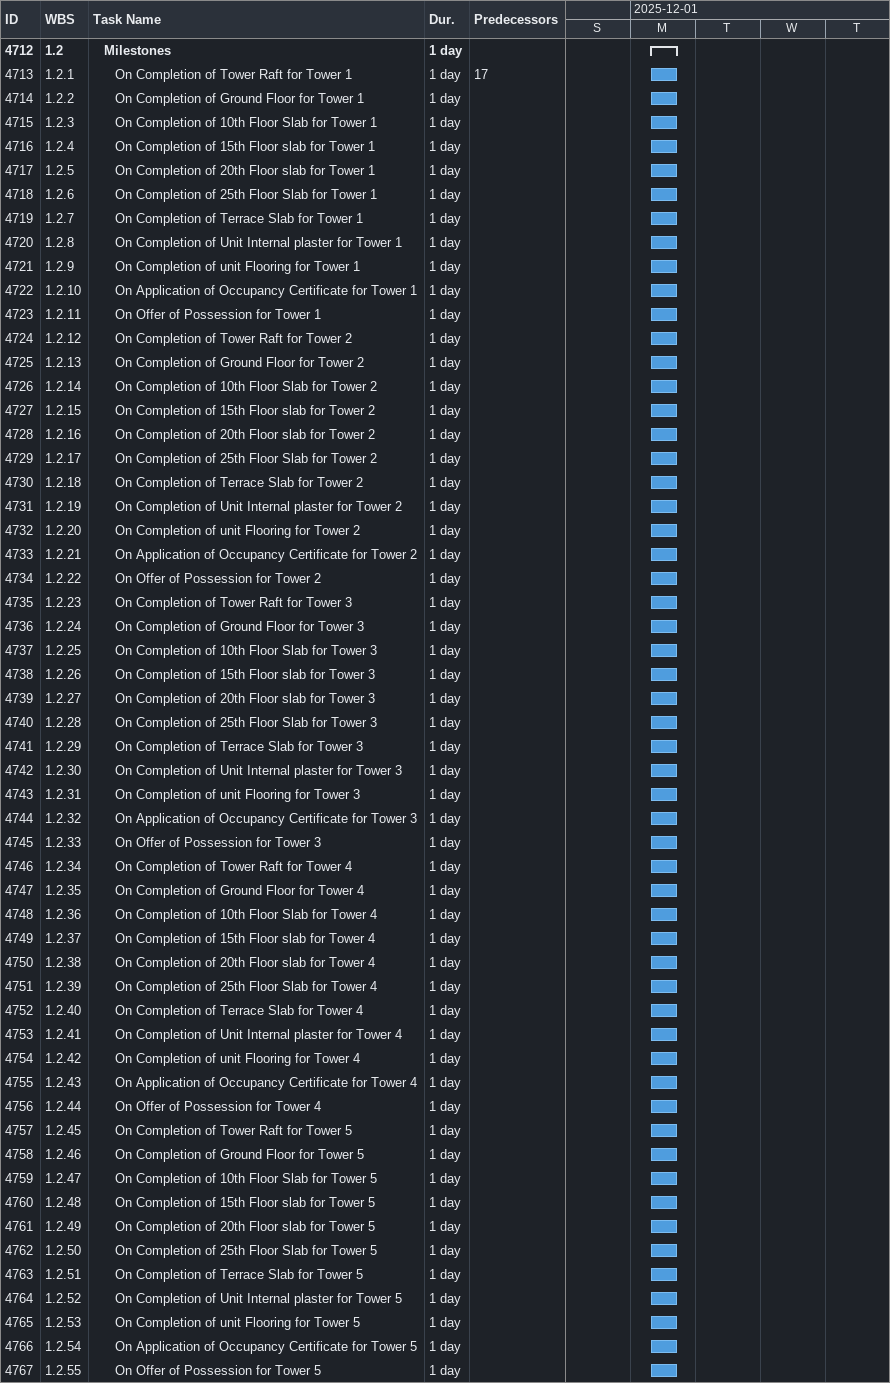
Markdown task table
| ID | WBS | Task | Duration | Start | Finish | Predecessors |
|---|---|---|---|---|---|---|
| 4712 | 1.2 | **Milestones** | 1d | 2025-12-01 | 2025-12-01 |  |
| 4713 | 1.2.1 | On Completion of Tower Raft for Tower 1 | 1d | 2025-12-01 | 2025-12-01 | 17 |
| 4714 | 1.2.2 | On Completion of Ground Floor for Tower 1 | 1d | 2025-12-01 | 2025-12-01 |  |
| 4715 | 1.2.3 | On Completion of 10th Floor Slab for Tower 1 | 1d | 2025-12-01 | 2025-12-01 |  |
| 4716 | 1.2.4 | On Completion of 15th Floor slab for Tower 1 | 1d | 2025-12-01 | 2025-12-01 |  |
| 4717 | 1.2.5 | On Completion of 20th Floor slab for Tower 1 | 1d | 2025-12-01 | 2025-12-01 |  |
| 4718 | 1.2.6 | On Completion of 25th Floor Slab for Tower 1 | 1d | 2025-12-01 | 2025-12-01 |  |
| 4719 | 1.2.7 | On Completion of Terrace Slab for Tower 1 | 1d | 2025-12-01 | 2025-12-01 |  |
| 4720 | 1.2.8 | On Completion of Unit Internal plaster for Tower 1 | 1d | 2025-12-01 | 2025-12-01 |  |
| 4721 | 1.2.9 | On Completion of unit Flooring for Tower 1 | 1d | 2025-12-01 | 2025-12-01 |  |
| 4722 | 1.2.10 | On Application of Occupancy Certificate for Tower 1 | 1d | 2025-12-01 | 2025-12-01 |  |
| 4723 | 1.2.11 | On Offer of Possession for Tower 1 | 1d | 2025-12-01 | 2025-12-01 |  |
| 4724 | 1.2.12 | On Completion of Tower Raft for Tower 2 | 1d | 2025-12-01 | 2025-12-01 |  |
| 4725 | 1.2.13 | On Completion of Ground Floor for Tower 2 | 1d | 2025-12-01 | 2025-12-01 |  |
| 4726 | 1.2.14 | On Completion of 10th Floor Slab for Tower 2 | 1d | 2025-12-01 | 2025-12-01 |  |
| 4727 | 1.2.15 | On Completion of 15th Floor slab for Tower 2 | 1d | 2025-12-01 | 2025-12-01 |  |
| 4728 | 1.2.16 | On Completion of 20th Floor slab for Tower 2 | 1d | 2025-12-01 | 2025-12-01 |  |
| 4729 | 1.2.17 | On Completion of 25th Floor Slab for Tower 2 | 1d | 2025-12-01 | 2025-12-01 |  |
| 4730 | 1.2.18 | On Completion of Terrace Slab for Tower 2 | 1d | 2025-12-01 | 2025-12-01 |  |
| 4731 | 1.2.19 | On Completion of Unit Internal plaster for Tower 2 | 1d | 2025-12-01 | 2025-12-01 |  |
| 4732 | 1.2.20 | On Completion of unit Flooring for Tower 2 | 1d | 2025-12-01 | 2025-12-01 |  |
| 4733 | 1.2.21 | On Application of Occupancy Certificate for Tower 2 | 1d | 2025-12-01 | 2025-12-01 |  |
| 4734 | 1.2.22 | On Offer of Possession for Tower 2 | 1d | 2025-12-01 | 2025-12-01 |  |
| 4735 | 1.2.23 | On Completion of Tower Raft for Tower 3 | 1d | 2025-12-01 | 2025-12-01 |  |
| 4736 | 1.2.24 | On Completion of Ground Floor for Tower 3 | 1d | 2025-12-01 | 2025-12-01 |  |
| 4737 | 1.2.25 | On Completion of 10th Floor Slab for Tower 3 | 1d | 2025-12-01 | 2025-12-01 |  |
| 4738 | 1.2.26 | On Completion of 15th Floor slab for Tower 3 | 1d | 2025-12-01 | 2025-12-01 |  |
| 4739 | 1.2.27 | On Completion of 20th Floor slab for Tower 3 | 1d | 2025-12-01 | 2025-12-01 |  |
| 4740 | 1.2.28 | On Completion of 25th Floor Slab for Tower 3 | 1d | 2025-12-01 | 2025-12-01 |  |
| 4741 | 1.2.29 | On Completion of Terrace Slab for Tower 3 | 1d | 2025-12-01 | 2025-12-01 |  |
| 4742 | 1.2.30 | On Completion of Unit Internal plaster for Tower 3 | 1d | 2025-12-01 | 2025-12-01 |  |
| 4743 | 1.2.31 | On Completion of unit Flooring for Tower 3 | 1d | 2025-12-01 | 2025-12-01 |  |
| 4744 | 1.2.32 | On Application of Occupancy Certificate for Tower 3 | 1d | 2025-12-01 | 2025-12-01 |  |
| 4745 | 1.2.33 | On Offer of Possession for Tower 3 | 1d | 2025-12-01 | 2025-12-01 |  |
| 4746 | 1.2.34 | On Completion of Tower Raft for Tower 4 | 1d | 2025-12-01 | 2025-12-01 |  |
| 4747 | 1.2.35 | On Completion of Ground Floor for Tower 4 | 1d | 2025-12-01 | 2025-12-01 |  |
| 4748 | 1.2.36 | On Completion of 10th Floor Slab for Tower 4 | 1d | 2025-12-01 | 2025-12-01 |  |
| 4749 | 1.2.37 | On Completion of 15th Floor slab for Tower 4 | 1d | 2025-12-01 | 2025-12-01 |  |
| 4750 | 1.2.38 | On Completion of 20th Floor slab for Tower 4 | 1d | 2025-12-01 | 2025-12-01 |  |
| 4751 | 1.2.39 | On Completion of 25th Floor Slab for Tower 4 | 1d | 2025-12-01 | 2025-12-01 |  |
| 4752 | 1.2.40 | On Completion of Terrace Slab for Tower 4 | 1d | 2025-12-01 | 2025-12-01 |  |
| 4753 | 1.2.41 | On Completion of Unit Internal plaster for Tower 4 | 1d | 2025-12-01 | 2025-12-01 |  |
| 4754 | 1.2.42 | On Completion of unit Flooring for Tower 4 | 1d | 2025-12-01 | 2025-12-01 |  |
| 4755 | 1.2.43 | On Application of Occupancy Certificate for Tower 4 | 1d | 2025-12-01 | 2025-12-01 |  |
| 4756 | 1.2.44 | On Offer of Possession for Tower 4 | 1d | 2025-12-01 | 2025-12-01 |  |
| 4757 | 1.2.45 | On Completion of Tower Raft for Tower 5 | 1d | 2025-12-01 | 2025-12-01 |  |
| 4758 | 1.2.46 | On Completion of Ground Floor for Tower 5 | 1d | 2025-12-01 | 2025-12-01 |  |
| 4759 | 1.2.47 | On Completion of 10th Floor Slab for Tower 5 | 1d | 2025-12-01 | 2025-12-01 |  |
| 4760 | 1.2.48 | On Completion of 15th Floor slab for Tower 5 | 1d | 2025-12-01 | 2025-12-01 |  |
| 4761 | 1.2.49 | On Completion of 20th Floor slab for Tower 5 | 1d | 2025-12-01 | 2025-12-01 |  |
| 4762 | 1.2.50 | On Completion of 25th Floor Slab for Tower 5 | 1d | 2025-12-01 | 2025-12-01 |  |
| 4763 | 1.2.51 | On Completion of Terrace Slab for Tower 5 | 1d | 2025-12-01 | 2025-12-01 |  |
| 4764 | 1.2.52 | On Completion of Unit Internal plaster for Tower 5 | 1d | 2025-12-01 | 2025-12-01 |  |
| 4765 | 1.2.53 | On Completion of unit Flooring for Tower 5 | 1d | 2025-12-01 | 2025-12-01 |  |
| 4766 | 1.2.54 | On Application of Occupancy Certificate for Tower 5 | 1d | 2025-12-01 | 2025-12-01 |  |
| 4767 | 1.2.55 | On Offer of Possession for Tower 5 | 1d | 2025-12-01 | 2025-12-01 |  |
